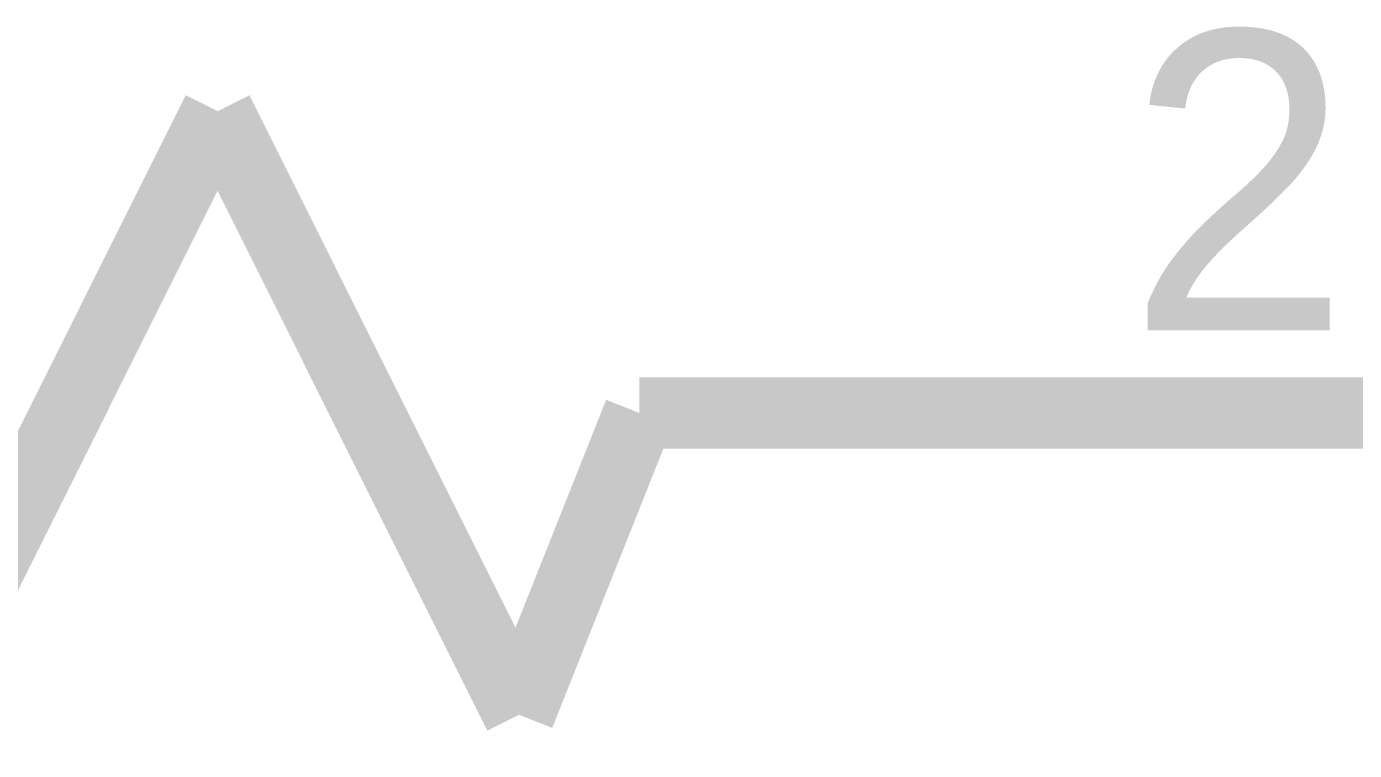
# Model space of a CAD drawing. Header units: inches. Extents: x 0 to 432, y 0 to 280.
# Drawn here: x 195.54 to 201.13, y 186.54 to 189.58 of the extents above; entities that cross this region are included whole.
import ezdxf

# ---------------------------------------------------------------- set-up
doc = ezdxf.new("R2010")
doc.units = ezdxf.units.IN
doc.layers.add('Sheet', color=255, linetype='Continuous')

msp = doc.modelspace()

# ---------------------------------------------------------------- linework, layer by layer
at = {"layer": 'Sheet'}
for points in [[(195.0782, 186.6859, 0.2997, 0.2997, 0), (196.3473, 189.2239, 0.2997, 0.2997, 0)], [(196.3473, 189.2239, 0.2997, 0.2997, 0), (197.6163, 186.6859, 0.2997, 0.2997, 0)], [(197.6163, 186.6859, 0.2997, 0.2997, 0), (198.1217, 187.9549, 0.2997, 0.2997, 0)], [(198.1217, 187.9549, 0.2997, 0.2997, 0), (203.2092, 187.9549, 0.2997, 0.2997, 0)], [(198.1217, 187.9549, 0.2997, 0.2997, 0), (198.8854, 187.9549, 0.2997, 0.2997, 0)]]:
    msp.add_lwpolyline(points, format="xyseb", dxfattribs=at)

# ---------------------------------------------------------------- texts
msp.add_text('2', height=1.2577, dxfattribs=at).set_placement((200.1769, 188.303))

doc.saveas('drawing.dxf')
